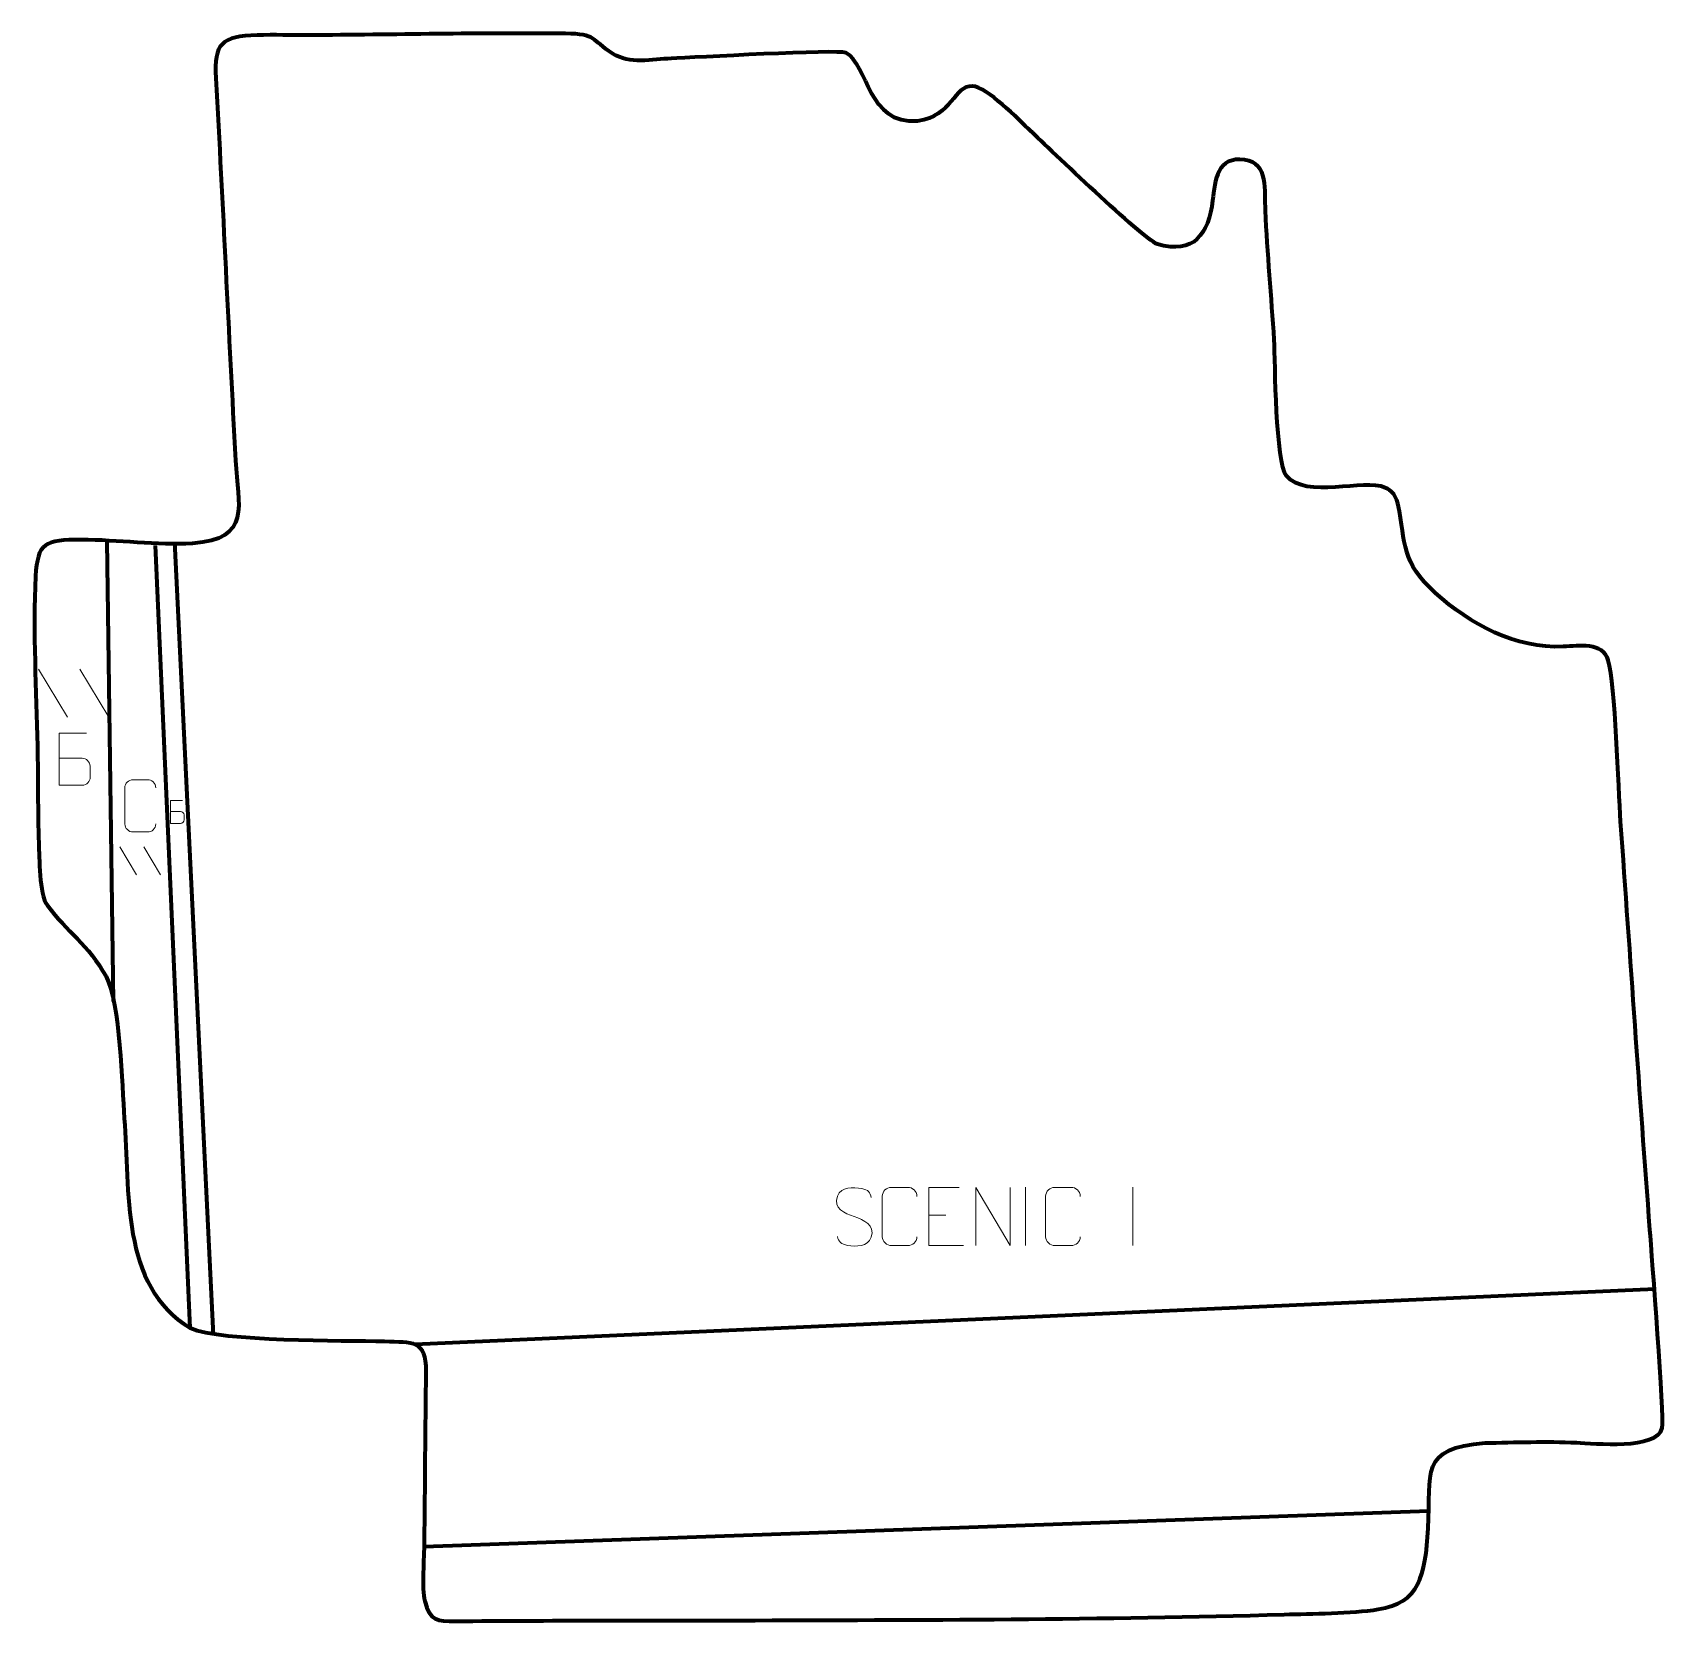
# Model space of a CAD drawing. Header units: millimetres. Extents: x 939 to 1638, y -80 to 601.
import ezdxf

# ---------------------------------------------------------------- set-up
doc = ezdxf.new("R2010")
doc.units = ezdxf.units.MM
doc.header["$MEASUREMENT"] = 0
doc.layers.add('layer 2', color=7, linetype='Continuous')
doc.layers.add('layer 3', color=7, linetype='Continuous')

msp = doc.modelspace()

# ---------------------------------------------------------------- linework, layer by layer
at = {"layer": 'layer 2', "color": 142, "lineweight": 158}
for points in [[(973.2212, 185.6132), (973.2212, 185.6132), (970.489, 382.8654), (970.489, 382.8654)], [(1006.047, 45.6482), (1006.047, 45.6482), (991.1079, 381.0136), (991.1079, 381.0136)], [(1016.0471, 42.6117), (1016.0471, 42.6117), (999.4437, 382.4691), (999.4437, 382.4691)], [(1633.8652, 62.268), (1633.8652, 62.268), (1102.3763, 38.626), (1102.3763, 38.626)], [(1536.78, -32.8685), (1536.78, -32.8685), (1106.2932, -48.2037), (1106.2932, -48.2037)]]:
    msp.add_open_spline(points, degree=3, dxfattribs=at)
at = {"layer": 'layer 3', "color": 242, "lineweight": 158}
msp.add_open_spline([(1056.7504, 599.6204), (1093.2718, 599.8456), (1130.3958, 600.7431), (1166.8405, 600.3286), (1166.8405, 600.3286), (1180.3848, 600.1746), (1177.484, 597.8431), (1187.1382, 591.6983), (1187.1382, 591.6983), (1194.2009, 587.2029), (1203.9506, 589.2576), (1212.1723, 589.6562), (1212.1723, 589.6562), (1221.6335, 590.1165), (1283.4217, 593.5304), (1286.9281, 592.1289), (1286.9281, 592.1289), (1296.7475, 587.0716), (1296.3527, 560.928), (1317.6986, 562.806), (1317.6986, 562.806), (1332.7946, 565.0369), (1333.2578, 578.1183), (1341.2348, 577.8055), (1341.2348, 577.8055), (1347.4107, 577.5633), (1361.1009, 563.3703), (1366.0926, 558.7302), (1366.0926, 558.7302), (1374.8254, 550.5861), (1413.502, 513.1341), (1420.5046, 510.065), (1420.5046, 510.065), (1436.1278, 505.5748), (1442.4173, 514.3719), (1444.1507, 528.8245), (1444.1507, 528.8245), (1445.2021, 537.5917), (1446.1479, 547.8985), (1457.8589, 546.25), (1457.8589, 546.25), (1468.3272, 544.7764), (1466.4364, 532.8048), (1466.8202, 524.5675), (1466.8202, 524.5675), (1467.6678, 506.374), (1469.3638, 487.3928), (1470.5784, 469.1154), (1470.5784, 469.1154), (1470.9602, 459.4399), (1471.2229, 416.21), (1475.7745, 410.8364), (1475.7745, 410.8364), (1484.3919, 400.6629), (1508.8467, 409.7707), (1518.1184, 405.709), (1518.1184, 405.709), (1520.9674, 404.461), (1521.8893, 403.0267), (1523.1686, 400.3495), (1523.1686, 400.3495), (1523.1686, 400.3495), (1523.6102, 398.9449), (1523.6102, 398.9449), (1523.6102, 398.9449), (1527.0419, 381.1774), (1524.7864, 374.3792), (1539.6754, 360.5613), (1539.6754, 360.5613), (1554.586, 347.2253), (1573.9227, 336.6334), (1594.4501, 337.6378), (1594.4501, 337.6378), (1601.1488, 337.9656), (1611.3795, 339.6162), (1613.7272, 331.7785), (1613.7272, 331.7785), (1616.8191, 321.4559), (1617.9883, 277.0809), (1619.0238, 262.734), (1619.0238, 262.734), (1623.2078, 204.4202), (1627.1643, 146.0595), (1631.5772, 87.7669), (1631.5772, 87.7669), (1632.3428, 77.5391), (1637.7632, 7.0042), (1636.859, 2.9034), (1636.859, 2.9034), (1634.7381, -6.7146), (1607.6303, -3.7979), (1600.0455, -3.4579), (1600.0455, -3.4579), (1587.4097, -2.8916), (1573.6237, -3.3252), (1560.9231, -3.6262), (1560.9231, -3.6262), (1532.5597, -5.9736), (1537.8267, -15.8044), (1536.5439, -40.2173), (1536.5439, -40.2173), (1535.3831, -60.8787), (1532.7338, -72.0918), (1515.1299, -74.9177), (1515.1299, -74.9177), (1503.7054, -76.6665), (1486.5352, -76.774), (1474.8201, -77.1175), (1474.8201, -77.1175), (1397.1978, -79.3937), (1318.5802, -79.4264), (1240.8908, -79.6725), (1240.8908, -79.6725), (1200.4538, -79.7981), (1160.0133, -79.6296), (1119.5785, -80.0063), (1119.5785, -80.0063), (1112.0232, -80.0767), (1108.5785, -79.7956), (1106.5263, -71.4061), (1106.5263, -71.4061), (1105.2186, -66.0603), (1106.2076, -52.4941), (1106.311, -46.3177), (1106.311, -46.3177), (1106.5321, -21.8623), (1106.7248, 2.5932), (1107.0028, 27.048), (1107.0028, 27.048), (1107.1592, 40.7036), (1101.3486, 39.5451), (1089.2377, 39.9289), (1089.2377, 39.9289), (1071.61, 40.4236), (1019.5983, 39.7058), (1006.047, 45.6482), (1006.047, 45.6482), (975.8843, 63.7871), (980.1661, 104.7584), (977.7708, 135.5364), (977.7708, 135.5364), (976.7565, 149.6801), (975.989, 184.9857), (969.9835, 196.2201), (969.9835, 196.2201), (962.1582, 210.2994), (953.3627, 215.2307), (944.8077, 226.7411), (944.8077, 226.7411), (941.2616, 231.5122), (941.3543, 247.3721), (941.1481, 253.3522), (941.1481, 253.3522), (940.6681, 267.2767), (940.8043, 281.0488), (940.5849, 294.9412), (940.5849, 294.9412), (940.1141, 319.1084), (938.5022, 343.6974), (939.7536, 367.8147), (939.7536, 367.8147), (940.5464, 382.1556), (943.7081, 383.3958), (959.3528, 383.4243), (959.3528, 383.4243), (974.965, 383.3783), (991.9188, 380.959), (1007.0157, 381.8862), (1007.0157, 381.8862), (1032.4217, 383.4467), (1026.5391, 398.1287), (1025.4635, 417.4312), (1025.4635, 417.4312), (1022.4211, 472.0298), (1020.0837, 526.6641), (1017.0119, 581.262), (1017.0119, 581.262), (1016.1689, 596.2062), (1019.4001, 599.1467), (1034.7658, 599.6416), (1034.7658, 599.6416), (1042.0692, 599.8768), (1049.4376, 599.6108), (1056.7504, 599.6204)], degree=3, knots=[0, 0, 0, 0, 0.0212766, 0.0212766, 0.0212766, 0.0212766, 0.04255319, 0.04255319, 0.04255319, 0.04255319, 0.06382979, 0.06382979, 0.06382979, 0.06382979, 0.08510638, 0.08510638, 0.08510638, 0.08510638, 0.10638298, 0.10638298, 0.10638298, 0.10638298, 0.12765957, 0.12765957, 0.12765957, 0.12765957, 0.14893617, 0.14893617, 0.14893617, 0.14893617, 0.17021277, 0.17021277, 0.17021277, 0.17021277, 0.19148936, 0.19148936, 0.19148936, 0.19148936, 0.21276596, 0.21276596, 0.21276596, 0.21276596, 0.23404255, 0.23404255, 0.23404255, 0.23404255, 0.25531915, 0.25531915, 0.25531915, 0.25531915, 0.27659574, 0.27659574, 0.27659574, 0.27659574, 0.29787234, 0.29787234, 0.29787234, 0.29787234, 0.31914894, 0.31914894, 0.31914894, 0.31914894, 0.34042553, 0.34042553, 0.34042553, 0.34042553, 0.36170213, 0.36170213, 0.36170213, 0.36170213, 0.38297872, 0.38297872, 0.38297872, 0.38297872, 0.40425532, 0.40425532, 0.40425532, 0.40425532, 0.42553191, 0.42553191, 0.42553191, 0.42553191, 0.44680851, 0.44680851, 0.44680851, 0.44680851, 0.46808511, 0.46808511, 0.46808511, 0.46808511, 0.4893617, 0.4893617, 0.4893617, 0.4893617, 0.5106383, 0.5106383, 0.5106383, 0.5106383, 0.53191489, 0.53191489, 0.53191489, 0.53191489, 0.55319149, 0.55319149, 0.55319149, 0.55319149, 0.57446809, 0.57446809, 0.57446809, 0.57446809, 0.59574468, 0.59574468, 0.59574468, 0.59574468, 0.61702128, 0.61702128, 0.61702128, 0.61702128, 0.63829787, 0.63829787, 0.63829787, 0.63829787, 0.65957447, 0.65957447, 0.65957447, 0.65957447, 0.68085106, 0.68085106, 0.68085106, 0.68085106, 0.70212766, 0.70212766, 0.70212766, 0.70212766, 0.72340426, 0.72340426, 0.72340426, 0.72340426, 0.74468085, 0.74468085, 0.74468085, 0.74468085, 0.76595745, 0.76595745, 0.76595745, 0.76595745, 0.78723404, 0.78723404, 0.78723404, 0.78723404, 0.80851064, 0.80851064, 0.80851064, 0.80851064, 0.82978723, 0.82978723, 0.82978723, 0.82978723, 0.85106383, 0.85106383, 0.85106383, 0.85106383, 0.87234043, 0.87234043, 0.87234043, 0.87234043, 0.89361702, 0.89361702, 0.89361702, 0.89361702, 0.91489362, 0.91489362, 0.91489362, 0.91489362, 0.93617021, 0.93617021, 0.93617021, 0.93617021, 0.95744681, 0.95744681, 0.95744681, 0.95744681, 1, 1, 1, 1], dxfattribs=at)
at = {"layer": 'layer 3', "color": 250, "lineweight": 9}
for points in [[(941.0152, 327.9084), (941.0152, 327.9084), (953.3795, 307.3641), (953.3795, 307.3641)], [(958.7451, 327.9084), (958.7451, 327.9084), (971.1094, 307.3641), (971.1094, 307.3641)], [(975.8203, 251.7921), (975.8203, 251.7921), (982.9886, 239.8813), (982.9886, 239.8813)], [(986.0994, 251.7921), (986.0994, 251.7921), (993.2677, 239.8814), (993.2677, 239.8814)], [(1364.0461, 105.9237), (1364.0461, 105.9237), (1364.0461, 80.9496), (1364.0461, 80.9496)], [(1410.0461, 105.9237), (1410.0461, 105.9237), (1410.0461, 80.9496), (1410.0461, 80.9496)], [(1322.6132, 94.0337), (1322.6132, 94.0337), (1329.7813, 94.0337), (1329.7813, 94.0337)]]:
    msp.add_open_spline(points, degree=3, dxfattribs=at)
for points, knots in [([(949.882, 289.8242), (953.141, 289.8246), (956.4003, 289.8246), (959.66, 289.8242), (959.66, 289.8242), (961.4294, 289.8087), (963.1523, 288.2537), (963.1523, 286.4179), (963.1523, 286.4179), (963.1519, 285.4071), (963.1519, 282.6758), (963.1523, 281.6647), (963.1523, 281.6647), (963.1681, 280.0006), (961.7868, 278.1968), (959.7075, 278.212), (959.7075, 278.212), (956.4475, 278.2123), (953.1878, 278.2123), (949.9284, 278.212), (949.9284, 278.212), (949.9284, 285.6624), (949.9284, 293.1125), (949.9284, 300.5623), (949.9284, 300.5623), (952.0545, 300.5623), (959.5262, 300.5623), (961.6526, 300.5623)], [0, 0, 0, 0, 0.125, 0.125, 0.125, 0.125, 0.25, 0.25, 0.25, 0.25, 0.375, 0.375, 0.375, 0.375, 0.5, 0.5, 0.5, 0.5, 0.625, 0.625, 0.625, 0.625, 0.75, 0.75, 0.75, 0.75, 1, 1, 1, 1]), ([(991.3061, 261.629), (991.1809, 259.548), (989.6787, 258.2228), (987.755, 258.2131), (987.755, 258.2131), (985.6664, 258.2134), (983.5778, 258.2134), (981.4895, 258.2131), (981.4895, 258.2131), (979.7653, 258.1187), (977.9989, 259.8066), (978.0089, 261.6134), (978.0089, 261.6134), (978.0093, 266.7816), (978.0093, 271.9493), (978.0089, 277.1167), (978.0089, 277.1167), (978.0127, 279.0318), (979.5772, 280.5717), (981.5051, 280.5596), (981.5051, 280.5596), (983.5881, 280.5596), (985.6716, 280.5596), (987.755, 280.5596), (987.755, 280.5596), (989.4985, 280.5914), (991.2822, 279.2555), (991.3061, 277.0721)], [0, 0, 0, 0, 0.125, 0.125, 0.125, 0.125, 0.25, 0.25, 0.25, 0.25, 0.375, 0.375, 0.375, 0.375, 0.5, 0.5, 0.5, 0.5, 0.625, 0.625, 0.625, 0.625, 0.75, 0.75, 0.75, 0.75, 1, 1, 1, 1]), ([(997.5511, 267.0035), (998.9856, 267.0037), (1000.4203, 267.0037), (1001.8552, 267.0035), (1001.8552, 267.0035), (1002.634, 266.9967), (1003.3924, 266.3122), (1003.3924, 265.5041), (1003.3924, 265.5041), (1003.3922, 265.0592), (1003.3922, 263.8569), (1003.3924, 263.4119), (1003.3924, 263.4119), (1003.3994, 262.6794), (1002.7914, 261.8854), (1001.8761, 261.892), (1001.8761, 261.892), (1000.4411, 261.8922), (999.0062, 261.8922), (997.5715, 261.892), (997.5715, 261.892), (997.5715, 265.1716), (997.5715, 268.451), (997.5715, 271.7302), (997.5715, 271.7302), (998.5074, 271.7302), (1001.7963, 271.7302), (1002.7323, 271.7302)], [0, 0, 0, 0, 0.125, 0.125, 0.125, 0.125, 0.25, 0.25, 0.25, 0.25, 0.375, 0.375, 0.375, 0.375, 0.5, 0.5, 0.5, 0.5, 0.625, 0.625, 0.625, 0.625, 0.75, 0.75, 0.75, 0.75, 1, 1, 1, 1]), ([(1290.6235, 93.4148), (1286.3752, 94.8852), (1281.4671, 96.681), (1283.4722, 102.2013), (1283.4722, 102.2013), (1284.9757, 106.3412), (1290.1893, 105.9527), (1293.7929, 105.3516), (1293.7929, 105.3516), (1296.6535, 104.8744), (1297.5182, 103.6612), (1297.8288, 101.5771)], [0, 0, 0, 0, 0.25, 0.25, 0.25, 0.25, 0.5, 0.5, 0.5, 0.5, 1, 1, 1, 1]), ([(1317.4691, 84.7776), (1317.3293, 82.4542), (1315.6521, 80.9746), (1313.5044, 80.9638), (1313.5044, 80.9638), (1311.1725, 80.9642), (1308.8406, 80.9642), (1306.5091, 80.9638), (1306.5091, 80.9638), (1304.5841, 80.8584), (1302.612, 82.7429), (1302.6232, 84.7602), (1302.6232, 84.7602), (1302.6236, 90.5303), (1302.6236, 96.3), (1302.6232, 102.0693), (1302.6232, 102.0693), (1302.6274, 104.2074), (1304.3741, 105.9266), (1306.5265, 105.9131), (1306.5265, 105.9131), (1308.8522, 105.9131), (1311.1783, 105.9131), (1313.5044, 105.9131), (1313.5044, 105.9131), (1315.451, 105.9486), (1317.4424, 104.4571), (1317.4691, 102.0195)], [0, 0, 0, 0, 0.125, 0.125, 0.125, 0.125, 0.25, 0.25, 0.25, 0.25, 0.375, 0.375, 0.375, 0.375, 0.5, 0.5, 0.5, 0.5, 0.625, 0.625, 0.625, 0.625, 0.75, 0.75, 0.75, 0.75, 1, 1, 1, 1]), ([(1335.4871, 105.9134), (1335.4871, 105.9134), (1322.6132, 105.9134), (1322.6132, 105.9134), (1322.6132, 105.9134), (1322.6132, 105.9134), (1322.6132, 80.9598), (1322.6132, 80.9598), (1322.6132, 80.9598), (1322.6132, 80.9598), (1337.479, 80.9598), (1337.479, 80.9598)], [0, 0, 0, 0, 0.25, 0.25, 0.25, 0.25, 0.5, 0.5, 0.5, 0.5, 1, 1, 1, 1]), ([(1342.7187, 80.9599), (1342.7187, 80.9599), (1342.7187, 105.9134), (1342.7187, 105.9134), (1342.7187, 105.9134), (1342.7187, 105.9134), (1357.3735, 80.9599), (1357.3735, 80.9599), (1357.3735, 80.9599), (1357.3735, 80.9599), (1357.3735, 105.9134), (1357.3735, 105.9134)], [0, 0, 0, 0, 0.25, 0.25, 0.25, 0.25, 0.5, 0.5, 0.5, 0.5, 1, 1, 1, 1]), ([(1387.4691, 84.7776), (1387.3293, 82.4542), (1385.6521, 80.9746), (1383.5044, 80.9638), (1383.5044, 80.9638), (1381.1725, 80.9642), (1378.8406, 80.9642), (1376.5091, 80.9638), (1376.5091, 80.9638), (1374.5841, 80.8584), (1372.612, 82.7429), (1372.6232, 84.7602), (1372.6232, 84.7602), (1372.6236, 90.5303), (1372.6236, 96.3), (1372.6232, 102.0693), (1372.6232, 102.0693), (1372.6274, 104.2074), (1374.3741, 105.9266), (1376.5265, 105.9131), (1376.5265, 105.9131), (1378.8522, 105.9131), (1381.1783, 105.9131), (1383.5044, 105.9131), (1383.5044, 105.9131), (1385.451, 105.9486), (1387.4424, 104.4571), (1387.4691, 102.0195)], [0, 0, 0, 0, 0.125, 0.125, 0.125, 0.125, 0.25, 0.25, 0.25, 0.25, 0.375, 0.375, 0.375, 0.375, 0.5, 0.5, 0.5, 0.5, 0.625, 0.625, 0.625, 0.625, 0.75, 0.75, 0.75, 0.75, 1, 1, 1, 1]), ([(1290.6235, 93.4147), (1294.6421, 91.768), (1299.6716, 89.8797), (1297.8376, 84.5194), (1297.8376, 84.5194), (1296.3778, 80.253), (1291.467, 80.5097), (1287.7409, 81.0644), (1287.7409, 81.0644), (1284.9909, 81.4742), (1283.77, 82.6877), (1283.392, 84.7999)], [0, 0, 0, 0, 0.25, 0.25, 0.25, 0.25, 0.5, 0.5, 0.5, 0.5, 1, 1, 1, 1])]:
    msp.add_open_spline(points, degree=3, knots=knots, dxfattribs=at)

doc.saveas('drawing.dxf')
